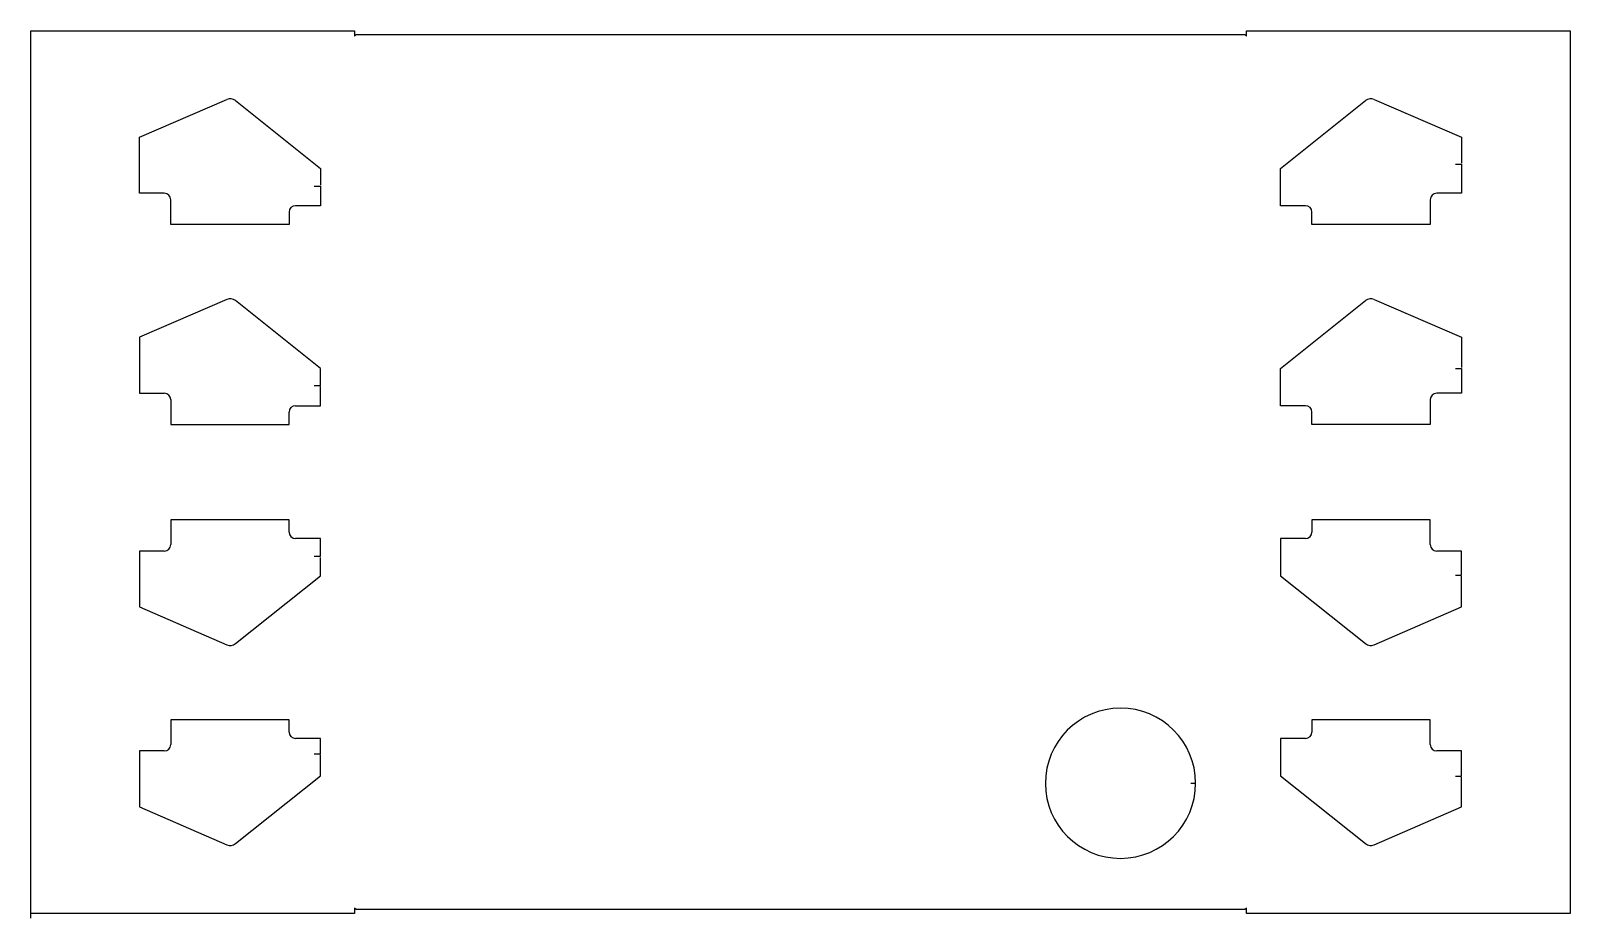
# Model space of a CAD drawing. Extents: x 9 to 1240, y 39 to 749.
import ezdxf

# ---------------------------------------------------------------- set-up
doc = ezdxf.new("R2010")
doc.units = 0

msp = doc.modelspace()

# ---------------------------------------------------------------- linework, layer by layer
for p, q in [((8.85, 43), (8.85, 749.15)), ((8.85, 749.15), (267.81, 749.15)), ((267.81, 749.15), (267.81, 744.86)), ((267.81, 744.86), (269.09, 746.15)), ((269.09, 746.15), (980.22, 746.15)), ((980.22, 746.15), (981.51, 744.86)), ((981.51, 744.86), (981.51, 749.15)), ((981.51, 749.15), (1240.46, 749.15)), ((1240.46, 749.15), (1240.46, 42.85)), ((95.81, 663.9), (165.65, 694.19)), ((172.65, 693.25), (240.51, 638.93)), ((1008.81, 638.93), (1076.66, 693.25)), ((1083.67, 694.19), (1153.51, 663.9)), ((95.81, 619.15), (95.81, 663.9)), ((1153.51, 663.9), (1153.51, 643.28)), ((1148.66, 642.38), (1153.51, 642.38)), ((1153.51, 642.38), (1153.51, 619.15)), ((240.51, 638.93), (240.51, 625.71)), ((1008.81, 609.15), (1008.81, 638.93)), ((115.66, 619.15), (95.81, 619.15)), ((235.66, 624.81), (240.51, 624.81)), ((240.51, 624.81), (240.51, 609.15)), ((1153.51, 619.15), (1133.66, 619.15)), ((120.81, 594.15), (120.81, 614)), ((215.51, 604), (215.51, 594.15)), ((240.51, 609.15), (220.66, 609.15)), ((1028.66, 609.15), (1008.81, 609.15)), ((1033.81, 594.15), (1033.81, 604)), ((1128.51, 614), (1128.51, 594.15)), ((215.51, 594.15), (120.81, 594.15)), ((1128.51, 594.15), (1033.81, 594.15)), ((165.65, 534.19), (95.81, 503.9)), ((240.51, 478.93), (172.65, 533.25)), ((1008.81, 478.93), (1076.66, 533.25)), ((1083.67, 534.19), (1153.51, 503.9)), ((95.81, 503.9), (95.81, 459.15)), ((1153.51, 503.9), (1153.51, 479.78)), ((240.51, 465.42), (240.51, 478.93)), ((1008.81, 449.15), (1008.81, 478.93)), ((1148.66, 478.88), (1153.51, 478.88)), ((1153.51, 478.88), (1153.51, 459.15)), ((95.81, 459.15), (115.66, 459.15)), ((235.66, 465.42), (240.51, 465.42)), ((240.51, 449.15), (240.51, 464.52)), ((1153.51, 459.15), (1133.66, 459.15)), ((120.81, 454), (120.81, 434.15)), ((215.51, 434.15), (215.51, 444)), ((220.66, 449.15), (240.51, 449.15)), ((1028.66, 449.15), (1008.81, 449.15)), ((1033.81, 434.15), (1033.81, 444)), ((1128.51, 454), (1128.51, 434.15)), ((120.81, 434.15), (215.51, 434.15)), ((1128.51, 434.15), (1033.81, 434.15)), ((215.51, 357.85), (120.81, 357.85)), ((120.81, 357.85), (120.81, 338)), ((215.51, 348), (215.51, 357.85)), ((1128.51, 357.85), (1033.81, 357.85)), ((1033.81, 357.85), (1033.81, 348)), ((1128.51, 338), (1128.51, 357.85)), ((115.66, 332.85), (95.81, 332.85)), ((95.81, 332.85), (95.81, 288.1)), ((240.51, 342.85), (220.66, 342.85)), ((240.51, 328.66), (240.51, 342.85)), ((1028.66, 342.85), (1008.81, 342.85)), ((1008.81, 342.85), (1008.81, 313.07)), ((1153.51, 332.85), (1133.66, 332.85)), ((1153.51, 313.61), (1153.51, 332.85)), ((235.66, 328.66), (240.51, 328.66)), ((240.51, 313.07), (240.51, 327.76)), ((172.65, 258.75), (240.51, 313.07)), ((1008.81, 313.07), (1076.66, 258.75)), ((1148.66, 313.61), (1153.51, 313.61)), ((1153.51, 288.1), (1153.51, 312.71)), ((95.81, 288.1), (165.65, 257.81)), ((1083.67, 257.81), (1153.51, 288.1)), ((215.51, 197.85), (120.81, 197.85)), ((120.81, 197.85), (120.81, 178)), ((215.51, 188), (215.51, 197.85)), ((1128.51, 197.85), (1033.81, 197.85)), ((1033.81, 197.85), (1033.81, 188)), ((1128.51, 178), (1128.51, 197.85)), ((115.66, 172.85), (95.81, 172.85)), ((95.81, 172.85), (95.81, 128.1)), ((240.51, 182.85), (220.66, 182.85)), ((240.51, 170.61), (240.51, 182.85)), ((1028.66, 182.85), (1008.81, 182.85)), ((1008.81, 182.85), (1008.81, 153.07)), ((1153.51, 172.85), (1133.66, 172.85)), ((1153.51, 152.64), (1153.51, 172.85)), ((235.66, 170.61), (240.51, 170.61)), ((240.51, 153.07), (240.51, 169.71)), ((172.65, 98.75), (240.51, 153.07)), ((1008.81, 153.07), (1076.66, 98.75)), ((1148.66, 152.64), (1153.51, 152.64)), ((1153.51, 128.1), (1153.51, 151.74)), ((936.91, 147.15), (940.76, 147.15)), ((95.81, 128.1), (165.65, 97.81)), ((1083.67, 97.81), (1153.51, 128.1)), ((8.85, 39), (8.85, 43)), ((267.81, 42.85), (9, 42.85)), ((269.09, 45.85), (267.81, 47.14)), ((267.81, 47.14), (267.81, 42.85)), ((980.22, 45.85), (269.09, 45.85)), ((981.51, 47.14), (980.22, 45.85)), ((981.51, 42.85), (981.51, 47.14)), ((1240.46, 42.85), (981.51, 42.85))]:
    msp.add_line(p, q)
for centre, radius, start, end in [((168.37, 687.9), 6.85, 51.34019, 113.38522), ((1080.94, 687.9), 6.85, 66.53808, 128.65981), ((115.66, 614), 5.15, 0, 90), ((1133.66, 614), 5.15, 90, 180), ((220.66, 604), 5.15, 90, 180), ((1028.66, 604), 5.15, 0, 90), ((168.37, 527.9), 6.85, 51.34019, 113.38522), ((1080.94, 527.9), 6.85, 66.53808, 128.65981), ((115.66, 454), 5.15, 0, 90), ((1133.66, 454), 5.15, 90, 180), ((220.66, 444), 5.15, 90, 180), ((1028.66, 444), 5.15, 0, 90), ((220.66, 348), 5.15, 180, 270), ((1028.66, 348), 5.15, 270, 0), ((115.66, 338), 5.15, 270, 0), ((1133.66, 338), 5.15, 180, 270), ((168.37, 264.1), 6.85, 246.61478, 308.65981), ((1080.94, 264.1), 6.85, 231.34019, 293.46192), ((880.66, 147), 60.1, 0.143, 0), ((220.66, 188), 5.15, 180, 270), ((1028.66, 188), 5.15, 270, 0), ((115.66, 178), 5.15, 270, 0), ((1133.66, 178), 5.15, 180, 270), ((168.37, 104.1), 6.85, 246.61478, 308.65981), ((1080.94, 104.1), 6.85, 231.34019, 293.46192)]:
    msp.add_arc(centre, radius, start, end)

doc.saveas('drawing.dxf')
